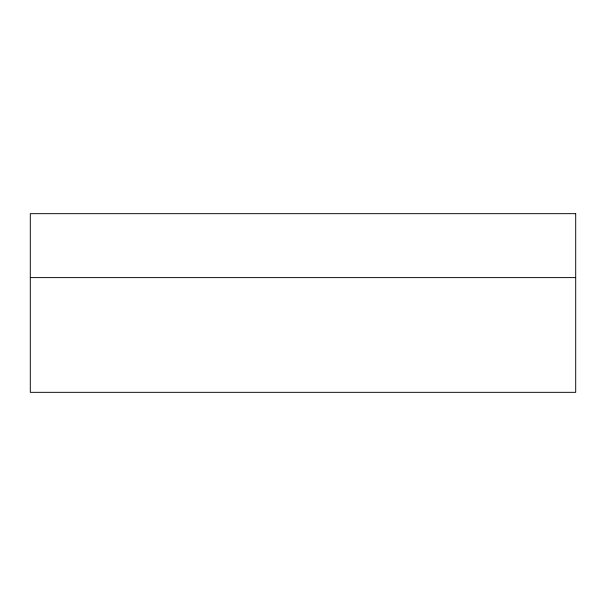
<?xml version="1.0" encoding="UTF-8"?>
<svg xmlns="http://www.w3.org/2000/svg" width="606" height="606" viewBox="0 0 606 606"><rect width="100%" height="100%" fill="white"/><g stroke="black" fill="none" stroke-linecap="round" stroke-linejoin="round"><path stroke-width="0.91" d="M30.3 277.609L575.7 277.609M575.7 213.668L30.3 213.668L30.3 392.332L575.7 392.332L575.7 213.668"/></g></svg>
